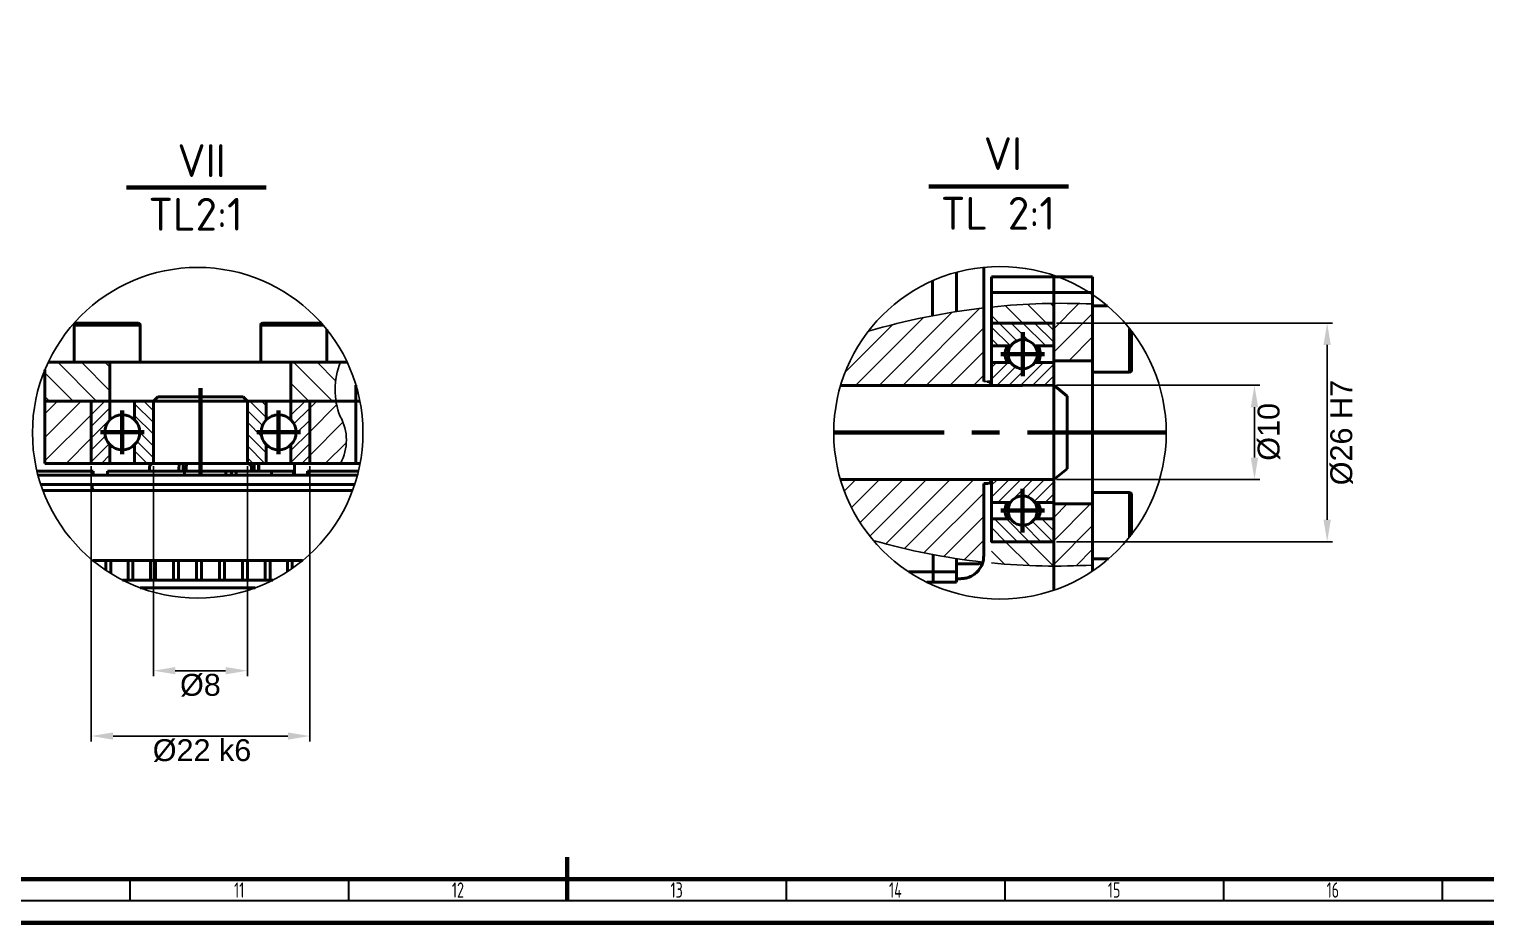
# Model space of a CAD drawing. Header units: millimetres. Extents: x -253 to 12701, y 1223 to 2077.
# Drawn here: x 223 to 556.1, y 1235.8 to 1440 of the extents above; entities that cross this region are included whole.
import ezdxf

# ---------------------------------------------------------------- set-up
doc = ezdxf.new("R2010")
doc.units = ezdxf.units.MM
doc.linetypes.add('ACAD_ISO02W100', pattern=[15, 12, -3])
doc.linetypes.add('CENTER', pattern=[50.8, 31.75, -6.35, 6.35, -6.35])
for name, color, linetype, lineweight in [('0.3mm', 240, 'Continuous', 30), ('0.7mm', 7, 'Continuous', 70), ('Chu', 241, 'Continuous', 35), ('Net 0.35', 20, 'Continuous', 35), ('Net 0.7', 7, 'Continuous', 70), ('NET DAM', 7, 'Continuous', 50), ('Net Duc', 7, 'ACAD_ISO02W100', 70), ('NET MANH', 10, 'Continuous', 25)]:
    doc.layers.add(name, color=color, linetype=linetype, lineweight=lineweight)
doc.styles.add('F10', font='kythuat2.shx', dxfattribs={"height": 15, "bigfont": 'vn.shx'})
doc.styles.add('SLDTEXTSTYLE1', font='TXT', dxfattribs={"width": 0.7})
doc.styles.get("Standard").update_dxf_attribs({"font": 'arial.ttf'})
doc.dimstyles.new('ISO-25', dxfattribs={"dimtxt": 2.5, "dimasz": 5, "dimexe": 1.25, "dimexo": 0.625, "dimtad": 2, "dimdec": 0, "dimtxsty": 'Standard', "dimcen": 2.5, "dimadec": 0, "dimazin": 0, "dimtfac": 1, "dimtdec": 0, "dimtmove": 0, "dimatfit": 3, "dimfxl": 1, "dimarcsym": 0})
pattern_1 = [(45, (-7878.404, -3332.5414), (-2.6940768, 2.6940768), [])]

# ---------------------------------------------------------------- blocks, each defined once
blk = doc.blocks.new('*D148')
at = {"layer": 'Defpoints', "color": 0, "transparency": 16777216}
for p in [(457.27, 1358.58), (503.15, 1358.58), (457.27, 1337.07)]:
    blk.add_point(p, dxfattribs=at)
at = {"layer": 'NET MANH', "color": 0, "lineweight": -2, "transparency": 16777216}
for p, q in [((457.89, 1358.58), (504.4, 1358.58)), ((503.15, 1342.07), (503.15, 1353.58)), ((457.89, 1337.07), (504.4, 1337.07))]:
    blk.add_line(p, q, dxfattribs=at)
at = {"layer": 'NET MANH', "color": 0, "transparency": 16777216}
for points in [[(502.32, 1353.58), (503.99, 1353.58), (503.15, 1358.58)], [(502.32, 1342.07), (503.99, 1342.07), (503.15, 1337.07)]]:
    blk.add_solid(points, dxfattribs=at)
at = {"layer": 'NET MANH', "color": 0, "transparency": 16777216, "insert": (506.47, 1347.94), "char_height": 2.5, "attachment_point": 5, "rotation": 90}
blk.add_mtext('{\\H2x;Ø10}', dxfattribs=at)
blk = doc.blocks.new('*D149')
at = {"layer": 'Defpoints', "color": 0, "transparency": 16777216}
for p in [(457.27, 1372.8), (519.77, 1372.8), (457.27, 1322.85)]:
    blk.add_point(p, dxfattribs=at)
at = {"layer": 'NET MANH', "color": 0, "lineweight": -2, "transparency": 16777216}
for p, q in [((457.89, 1372.8), (521.02, 1372.8)), ((519.77, 1327.85), (519.77, 1367.8)), ((457.89, 1322.85), (521.02, 1322.85))]:
    blk.add_line(p, q, dxfattribs=at)
at = {"layer": 'NET MANH', "color": 0, "transparency": 16777216}
for points in [[(518.94, 1367.8), (520.6, 1367.8), (519.77, 1372.8)], [(518.94, 1327.85), (520.6, 1327.85), (519.77, 1322.85)]]:
    blk.add_solid(points, dxfattribs=at)
at = {"layer": 'NET MANH', "color": 0, "transparency": 16777216, "insert": (523.09, 1347.77), "char_height": 2.5, "attachment_point": 5, "rotation": 90}
blk.add_mtext('{\\H2x;Ø26 H7}', dxfattribs=at)
blk = doc.blocks.new('*D150')
at = {"layer": '0.3mm', "color": 0, "lineweight": -2, "transparency": 16777216}
for p, q in [((251.44, 1340.12), (251.44, 1292.12)), ((272.95, 1340.12), (272.95, 1292.12)), ((256.44, 1293.37), (267.95, 1293.37))]:
    blk.add_line(p, q, dxfattribs=at)
at = {"layer": '0.3mm', "color": 0, "transparency": 16777216}
for points in [[(256.44, 1294.2), (256.44, 1292.54), (251.44, 1293.37)], [(267.95, 1294.2), (267.95, 1292.54), (272.95, 1293.37)]]:
    blk.add_solid(points, dxfattribs=at)
at = {"layer": 'Defpoints', "color": 0, "transparency": 16777216}
for p in [(251.44, 1340.74), (272.95, 1340.74), (272.95, 1293.37)]:
    blk.add_point(p, dxfattribs=at)
at = {"layer": '0.3mm', "color": 0, "transparency": 16777216, "insert": (262.2, 1290.05), "char_height": 2.5, "attachment_point": 5}
blk.add_mtext('{\\H2x;Ø8}', dxfattribs=at)
blk = doc.blocks.new('*D151')
at = {"layer": '0.3mm', "color": 0, "lineweight": -2, "transparency": 16777216}
for p, q in [((237.22, 1340.12), (237.22, 1277.19)), ((287.18, 1340.12), (287.18, 1277.19)), ((242.22, 1278.44), (282.18, 1278.44))]:
    blk.add_line(p, q, dxfattribs=at)
at = {"layer": '0.3mm', "color": 0, "transparency": 16777216}
for points in [[(242.22, 1279.27), (242.22, 1277.61), (237.22, 1278.44)], [(282.18, 1279.27), (282.18, 1277.61), (287.18, 1278.44)]]:
    blk.add_solid(points, dxfattribs=at)
at = {"layer": 'Defpoints', "color": 0, "transparency": 16777216}
for p in [(237.22, 1340.74), (287.18, 1340.74), (287.18, 1278.44)]:
    blk.add_point(p, dxfattribs=at)
at = {"layer": '0.3mm', "color": 0, "transparency": 16777216, "insert": (262.56, 1275.12), "char_height": 2.5, "attachment_point": 5}
blk.add_mtext('{\\H2x;Ø22 k6}', dxfattribs=at)

msp = doc.modelspace()

# ---------------------------------------------------------------- hatches: boundary and pattern name
at = {"layer": 'NET MANH', "transparency": 33554687}
h = msp.add_hatch(dxfattribs=at)
h.set_pattern_fill('ANSI31', color=256, scale=1.2)
h.set_pattern_definition(pattern_1)
edge = h.paths.add_edge_path()
edge.add_arc((444.98, 1347.73), 38, 142.3497, 163.4419)
edge.add_line((408.56, 1358.55), (443.05, 1358.53))
edge.add_arc((442.16, 1358.58), 0.889, 356.5944, 450)
edge.add_line((442.16, 1359.47), (441.27, 1359.47))
edge.add_line((441.27, 1359.47), (441.27, 1361.62))
edge.add_line((441.27, 1361.62), (441.27, 1367.03))
edge.add_line((441.27, 1367.03), (441.27, 1376.27))
edge.add_arc((460.54, 1213.18), 164.23, 96.7402, 106.1387)
edge = h.paths.add_edge_path()
edge.add_arc((444.98, 1347.73), 38, 196.2858, 220.2995)
edge.add_arc((457.65, 1467.85), 150.58, 253.9421, 263.6801)
edge.add_line((441.08, 1318.19), (441.08, 1318.19))
edge.add_line((441.08, 1318.19), (441.08, 1318.2))
edge.add_line((441.08, 1318.2), (441.08, 1318.2))
edge.add_line((441.08, 1318.2), (441.08, 1318.21))
edge.add_line((441.08, 1318.21), (441.08, 1318.21))
edge.add_line((441.08, 1318.21), (441.09, 1318.22))
edge.add_line((441.09, 1318.22), (441.09, 1318.23))
edge.add_line((441.09, 1318.23), (441.09, 1318.23))
edge.add_line((441.09, 1318.23), (441.09, 1318.24))
edge.add_line((441.09, 1318.24), (441.09, 1318.24))
edge.add_line((441.09, 1318.24), (441.09, 1318.25))
edge.add_line((441.09, 1318.25), (441.09, 1318.25))
edge.add_line((441.09, 1318.25), (441.1, 1318.26))
edge.add_line((441.1, 1318.26), (441.1, 1318.26))
edge.add_line((441.1, 1318.26), (441.1, 1318.27))
edge.add_line((441.1, 1318.27), (441.1, 1318.27))
edge.add_line((441.1, 1318.27), (441.1, 1318.28))
edge.add_line((441.1, 1318.28), (441.1, 1318.28))
edge.add_line((441.1, 1318.28), (441.1, 1318.29))
edge.add_line((441.1, 1318.29), (441.1, 1318.29))
edge.add_line((441.1, 1318.29), (441.11, 1318.3))
edge.add_line((441.11, 1318.3), (441.11, 1318.31))
edge.add_line((441.11, 1318.31), (441.11, 1318.31))
edge.add_line((441.11, 1318.31), (441.11, 1318.32))
edge.add_line((441.11, 1318.32), (441.11, 1318.32))
edge.add_line((441.11, 1318.32), (441.11, 1318.33))
edge.add_line((441.11, 1318.33), (441.11, 1318.33))
edge.add_line((441.11, 1318.33), (441.12, 1318.34))
edge.add_line((441.12, 1318.34), (441.12, 1318.34))
edge.add_line((441.12, 1318.34), (441.12, 1318.35))
edge.add_line((441.12, 1318.35), (441.12, 1318.35))
edge.add_line((441.12, 1318.35), (441.12, 1318.36))
edge.add_line((441.12, 1318.36), (441.12, 1318.36))
edge.add_line((441.12, 1318.36), (441.12, 1318.37))
edge.add_line((441.12, 1318.37), (441.12, 1318.38))
edge.add_line((441.12, 1318.38), (441.12, 1318.38))
edge.add_line((441.12, 1318.38), (441.13, 1318.39))
edge.add_line((441.13, 1318.39), (441.13, 1318.39))
edge.add_line((441.13, 1318.39), (441.13, 1318.4))
edge.add_line((441.13, 1318.4), (441.13, 1318.4))
edge.add_line((441.13, 1318.4), (441.13, 1318.41))
edge.add_line((441.13, 1318.41), (441.13, 1318.41))
edge.add_line((441.13, 1318.41), (441.13, 1318.42))
edge.add_line((441.13, 1318.42), (441.13, 1318.42))
edge.add_line((441.13, 1318.42), (441.14, 1318.43))
edge.add_line((441.14, 1318.43), (441.14, 1318.43))
edge.add_line((441.14, 1318.43), (441.14, 1318.44))
edge.add_line((441.14, 1318.44), (441.14, 1318.45))
edge.add_line((441.14, 1318.45), (441.14, 1318.45))
edge.add_line((441.14, 1318.45), (441.14, 1318.46))
edge.add_line((441.14, 1318.46), (441.14, 1318.46))
edge.add_line((441.14, 1318.46), (441.14, 1318.47))
edge.add_line((441.14, 1318.47), (441.14, 1318.47))
edge.add_line((441.14, 1318.47), (441.15, 1318.48))
edge.add_line((441.15, 1318.48), (441.15, 1318.48))
edge.add_line((441.15, 1318.48), (441.15, 1318.49))
edge.add_line((441.15, 1318.49), (441.15, 1318.49))
edge.add_line((441.15, 1318.49), (441.15, 1318.5))
edge.add_line((441.15, 1318.5), (441.15, 1318.5))
edge.add_line((441.15, 1318.5), (441.15, 1318.51))
edge.add_line((441.15, 1318.51), (441.15, 1318.52))
edge.add_line((441.15, 1318.52), (441.15, 1318.52))
edge.add_line((441.15, 1318.52), (441.15, 1318.53))
edge.add_line((441.15, 1318.53), (441.16, 1318.53))
edge.add_line((441.16, 1318.53), (441.16, 1318.54))
edge.add_line((441.16, 1318.54), (441.16, 1318.54))
edge.add_line((441.16, 1318.54), (441.16, 1318.55))
edge.add_line((441.16, 1318.55), (441.16, 1318.55))
edge.add_line((441.16, 1318.55), (441.16, 1318.56))
edge.add_line((441.16, 1318.56), (441.16, 1318.56))
edge.add_line((441.16, 1318.56), (441.16, 1318.57))
edge.add_line((441.16, 1318.57), (441.16, 1318.57))
edge.add_line((441.16, 1318.57), (441.16, 1318.58))
edge.add_line((441.16, 1318.58), (441.17, 1318.59))
edge.add_line((441.17, 1318.59), (441.17, 1318.59))
edge.add_line((441.17, 1318.59), (441.17, 1318.6))
edge.add_line((441.17, 1318.6), (441.17, 1318.6))
edge.add_line((441.17, 1318.6), (441.17, 1318.61))
edge.add_line((441.17, 1318.61), (441.17, 1318.61))
edge.add_line((441.17, 1318.61), (441.17, 1318.62))
edge.add_line((441.17, 1318.62), (441.17, 1318.62))
edge.add_line((441.17, 1318.62), (441.17, 1318.63))
edge.add_line((441.17, 1318.63), (441.17, 1318.63))
edge.add_line((441.17, 1318.63), (441.17, 1318.64))
edge.add_line((441.17, 1318.64), (441.18, 1318.65))
edge.add_line((441.18, 1318.65), (441.18, 1318.65))
edge.add_line((441.18, 1318.65), (441.18, 1318.66))
edge.add_line((441.18, 1318.66), (441.18, 1318.66))
edge.add_line((441.18, 1318.66), (441.18, 1318.67))
edge.add_line((441.18, 1318.67), (441.18, 1318.67))
edge.add_line((441.18, 1318.67), (441.18, 1318.68))
edge.add_line((441.18, 1318.68), (441.18, 1318.68))
edge.add_line((441.18, 1318.68), (441.18, 1318.69))
edge.add_line((441.18, 1318.69), (441.18, 1318.69))
edge.add_line((441.18, 1318.69), (441.18, 1318.7))
edge.add_line((441.18, 1318.7), (441.19, 1318.71))
edge.add_line((441.19, 1318.71), (441.19, 1318.71))
edge.add_line((441.19, 1318.71), (441.19, 1318.72))
edge.add_line((441.19, 1318.72), (441.19, 1318.72))
edge.add_line((441.19, 1318.72), (441.19, 1318.73))
edge.add_line((441.19, 1318.73), (441.19, 1318.73))
edge.add_line((441.19, 1318.73), (441.19, 1318.74))
edge.add_line((441.19, 1318.74), (441.19, 1318.74))
edge.add_line((441.19, 1318.74), (441.19, 1318.75))
edge.add_line((441.19, 1318.75), (441.19, 1318.75))
edge.add_line((441.19, 1318.75), (441.19, 1318.76))
edge.add_line((441.19, 1318.76), (441.19, 1318.77))
edge.add_line((441.19, 1318.77), (441.19, 1318.77))
edge.add_line((441.19, 1318.77), (441.2, 1318.78))
edge.add_line((441.2, 1318.78), (441.2, 1318.78))
edge.add_line((441.2, 1318.78), (441.2, 1318.79))
edge.add_line((441.2, 1318.79), (441.2, 1318.79))
edge.add_line((441.2, 1318.79), (441.2, 1318.8))
edge.add_line((441.2, 1318.8), (441.2, 1318.8))
edge.add_line((441.2, 1318.8), (441.2, 1318.81))
edge.add_line((441.2, 1318.81), (441.2, 1318.81))
edge.add_line((441.2, 1318.81), (441.2, 1318.82))
edge.add_line((441.2, 1318.82), (441.2, 1318.83))
edge.add_line((441.2, 1318.83), (441.2, 1318.83))
edge.add_line((441.2, 1318.83), (441.2, 1318.84))
edge.add_line((441.2, 1318.84), (441.2, 1318.84))
edge.add_line((441.2, 1318.84), (441.2, 1318.85))
edge.add_line((441.2, 1318.85), (441.21, 1318.85))
edge.add_line((441.21, 1318.85), (441.21, 1318.86))
edge.add_line((441.21, 1318.86), (441.21, 1318.86))
edge.add_line((441.21, 1318.86), (441.21, 1318.87))
edge.add_line((441.21, 1318.87), (441.21, 1318.87))
edge.add_line((441.21, 1318.87), (441.21, 1318.88))
edge.add_line((441.21, 1318.88), (441.21, 1318.89))
edge.add_line((441.21, 1318.89), (441.21, 1318.89))
edge.add_line((441.21, 1318.89), (441.21, 1318.9))
edge.add_line((441.21, 1318.9), (441.21, 1318.9))
edge.add_line((441.21, 1318.9), (441.21, 1318.91))
edge.add_line((441.21, 1318.91), (441.21, 1318.91))
edge.add_line((441.21, 1318.91), (441.21, 1318.92))
edge.add_line((441.21, 1318.92), (441.21, 1318.92))
edge.add_line((441.21, 1318.92), (441.21, 1318.93))
edge.add_line((441.21, 1318.93), (441.22, 1318.93))
edge.add_line((441.22, 1318.93), (441.22, 1318.94))
edge.add_line((441.22, 1318.94), (441.22, 1318.95))
edge.add_line((441.22, 1318.95), (441.22, 1318.95))
edge.add_line((441.22, 1318.95), (441.22, 1318.96))
edge.add_line((441.22, 1318.96), (441.22, 1318.96))
edge.add_line((441.22, 1318.96), (441.22, 1318.97))
edge.add_line((441.22, 1318.97), (441.22, 1318.97))
edge.add_line((441.22, 1318.97), (441.22, 1318.98))
edge.add_line((441.22, 1318.98), (441.22, 1318.98))
edge.add_line((441.22, 1318.98), (441.22, 1318.99))
edge.add_line((441.22, 1318.99), (441.22, 1318.99))
edge.add_line((441.22, 1318.99), (441.22, 1319))
edge.add_line((441.22, 1319), (441.22, 1319.01))
edge.add_line((441.22, 1319.01), (441.22, 1319.01))
edge.add_line((441.22, 1319.01), (441.22, 1319.02))
edge.add_line((441.22, 1319.02), (441.22, 1319.02))
edge.add_line((441.22, 1319.02), (441.23, 1319.03))
edge.add_line((441.23, 1319.03), (441.23, 1319.03))
edge.add_line((441.23, 1319.03), (441.23, 1319.04))
edge.add_line((441.23, 1319.04), (441.23, 1319.04))
edge.add_line((441.23, 1319.04), (441.23, 1319.05))
edge.add_line((441.23, 1319.05), (441.23, 1319.06))
edge.add_line((441.23, 1319.06), (441.23, 1319.06))
edge.add_line((441.23, 1319.06), (441.23, 1319.07))
edge.add_line((441.23, 1319.07), (441.23, 1319.07))
edge.add_line((441.23, 1319.07), (441.23, 1319.08))
edge.add_line((441.23, 1319.08), (441.23, 1319.08))
edge.add_line((441.23, 1319.08), (441.23, 1319.09))
edge.add_line((441.23, 1319.09), (441.23, 1319.09))
edge.add_line((441.23, 1319.09), (441.23, 1319.1))
edge.add_line((441.23, 1319.1), (441.23, 1319.1))
edge.add_line((441.23, 1319.1), (441.23, 1319.11))
edge.add_line((441.23, 1319.11), (441.23, 1319.12))
edge.add_line((441.23, 1319.12), (441.23, 1319.12))
edge.add_line((441.23, 1319.12), (441.23, 1319.13))
edge.add_line((441.23, 1319.13), (441.24, 1319.13))
edge.add_line((441.24, 1319.13), (441.24, 1319.14))
edge.add_line((441.24, 1319.14), (441.24, 1319.14))
edge.add_line((441.24, 1319.14), (441.24, 1319.15))
edge.add_line((441.24, 1319.15), (441.24, 1319.15))
edge.add_line((441.24, 1319.15), (441.24, 1319.16))
edge.add_line((441.24, 1319.16), (441.24, 1319.17))
edge.add_line((441.24, 1319.17), (441.24, 1319.17))
edge.add_line((441.24, 1319.17), (441.24, 1319.18))
edge.add_line((441.24, 1319.18), (441.24, 1319.18))
edge.add_line((441.24, 1319.18), (441.24, 1319.19))
edge.add_line((441.24, 1319.19), (441.24, 1319.19))
edge.add_line((441.24, 1319.19), (441.24, 1319.2))
edge.add_line((441.24, 1319.2), (441.24, 1319.2))
edge.add_line((441.24, 1319.2), (441.24, 1319.21))
edge.add_line((441.24, 1319.21), (441.24, 1319.21))
edge.add_line((441.24, 1319.21), (441.24, 1319.22))
edge.add_line((441.24, 1319.22), (441.24, 1319.23))
edge.add_line((441.24, 1319.23), (441.24, 1319.23))
edge.add_line((441.24, 1319.23), (441.24, 1319.24))
edge.add_line((441.24, 1319.24), (441.24, 1319.24))
edge.add_line((441.24, 1319.24), (441.25, 1319.25))
edge.add_line((441.25, 1319.25), (441.25, 1319.25))
edge.add_line((441.25, 1319.25), (441.25, 1319.26))
edge.add_line((441.25, 1319.26), (441.25, 1319.26))
edge.add_line((441.25, 1319.26), (441.25, 1319.27))
edge.add_line((441.25, 1319.27), (441.25, 1319.28))
edge.add_line((441.25, 1319.28), (441.25, 1319.28))
edge.add_line((441.25, 1319.28), (441.25, 1319.29))
edge.add_line((441.25, 1319.29), (441.25, 1319.29))
edge.add_line((441.25, 1319.29), (441.25, 1319.3))
edge.add_line((441.25, 1319.3), (441.25, 1319.3))
edge.add_line((441.25, 1319.3), (441.25, 1319.31))
edge.add_line((441.25, 1319.31), (441.25, 1319.31))
edge.add_line((441.25, 1319.31), (441.25, 1319.32))
edge.add_line((441.25, 1319.32), (441.25, 1319.32))
edge.add_line((441.25, 1319.32), (441.25, 1319.33))
edge.add_line((441.25, 1319.33), (441.25, 1319.34))
edge.add_line((441.25, 1319.34), (441.25, 1319.34))
edge.add_line((441.25, 1319.34), (441.25, 1319.35))
edge.add_line((441.25, 1319.35), (441.25, 1319.35))
edge.add_line((441.25, 1319.35), (441.25, 1319.36))
edge.add_line((441.25, 1319.36), (441.25, 1319.36))
edge.add_line((441.25, 1319.36), (441.25, 1319.37))
edge.add_line((441.25, 1319.37), (441.25, 1319.37))
edge.add_line((441.25, 1319.37), (441.26, 1319.38))
edge.add_line((441.26, 1319.38), (441.26, 1319.39))
edge.add_line((441.26, 1319.39), (441.26, 1319.39))
edge.add_line((441.26, 1319.39), (441.26, 1319.4))
edge.add_line((441.26, 1319.4), (441.26, 1319.4))
edge.add_line((441.26, 1319.4), (441.26, 1319.41))
edge.add_line((441.26, 1319.41), (441.26, 1319.41))
edge.add_line((441.26, 1319.41), (441.26, 1319.42))
edge.add_line((441.26, 1319.42), (441.26, 1319.42))
edge.add_line((441.26, 1319.42), (441.26, 1319.43))
edge.add_line((441.26, 1319.43), (441.26, 1319.44))
edge.add_line((441.26, 1319.44), (441.26, 1319.44))
edge.add_line((441.26, 1319.44), (441.26, 1319.45))
edge.add_line((441.26, 1319.45), (441.26, 1319.45))
edge.add_line((441.26, 1319.45), (441.26, 1319.46))
edge.add_line((441.26, 1319.46), (441.26, 1319.46))
edge.add_line((441.26, 1319.46), (441.26, 1319.47))
edge.add_line((441.26, 1319.47), (441.26, 1319.47))
edge.add_line((441.26, 1319.47), (441.26, 1319.48))
edge.add_line((441.26, 1319.48), (441.26, 1319.48))
edge.add_line((441.26, 1319.48), (441.26, 1319.49))
edge.add_line((441.26, 1319.49), (441.26, 1319.5))
edge.add_line((441.26, 1319.5), (441.26, 1319.5))
edge.add_line((441.26, 1319.5), (441.26, 1319.51))
edge.add_line((441.26, 1319.51), (441.26, 1319.51))
edge.add_line((441.26, 1319.51), (441.27, 1319.52))
edge.add_line((441.27, 1319.52), (441.27, 1319.52))
edge.add_line((441.27, 1319.52), (441.27, 1319.53))
edge.add_line((441.27, 1319.53), (441.27, 1319.53))
edge.add_line((441.27, 1319.53), (441.27, 1319.54))
edge.add_line((441.27, 1319.54), (441.27, 1319.55))
edge.add_line((441.27, 1319.55), (441.27, 1319.55))
edge.add_line((441.27, 1319.55), (441.27, 1319.56))
edge.add_line((441.27, 1319.56), (441.27, 1319.56))
edge.add_line((441.27, 1319.56), (441.27, 1319.57))
edge.add_line((441.27, 1319.57), (441.27, 1319.57))
edge.add_line((441.27, 1319.57), (441.27, 1319.58))
edge.add_line((441.27, 1319.58), (441.27, 1319.58))
edge.add_line((441.27, 1319.58), (441.27, 1328.28))
edge.add_line((441.27, 1328.28), (441.27, 1336.18))
edge.add_line((441.27, 1336.18), (442.16, 1336.18))
edge.add_arc((442.16, 1337.07), 0.889, 270, 360)
edge.add_line((443.05, 1337.07), (408.51, 1337.07))
h = msp.add_hatch(dxfattribs=at)
h.set_pattern_fill('ANSI31', color=256, scale=1.2, angle=90)
h.set_pattern_definition([(135, (-7878.404, -3332.5414), (-2.6940768, -2.6940768), [])])
h.paths.add_polyline_path([(457.27, 1377.3, 0.022444), (443.05, 1376.47), (443.05, 1372.8), (457.27, 1372.8)])
h.paths.add_polyline_path([(457.27, 1322.85), (443.05, 1322.85), (443.05, 1317.98, 0.023655), (457.27, 1317.27)])
h = msp.add_hatch(dxfattribs=at)
h.set_pattern_fill('ANSI31', color=256, scale=1.2)
h.set_pattern_definition(pattern_1)
h.paths.add_polyline_path([(457.27, 1364.19), (466.16, 1364.19), (466.16, 1377.17, 0.014001), (457.27, 1377.3)])
h.paths.add_polyline_path([(457.27, 1317.27, 0.014766), (466.16, 1317.51), (466.16, 1331.46), (457.27, 1331.46)])
h = msp.add_hatch(dxfattribs=at)
h.set_pattern_fill('ANSI31', color=256, scale=0.6, angle=90)
h.set_pattern_definition([(135, (-7878.4041, -3332.5414), (-1.3470384, -1.3470384), [])])
h.paths.add_polyline_path([(457.27, 1322.85), (457.27, 1328.06), (452.92, 1328.06, -0.529579), (447.4, 1328.06), (443.06, 1328.06), (443.05, 1322.85)])
h.paths.add_polyline_path([(443.05, 1372.8), (443.05, 1367.57), (447.42, 1367.57, -0.529579), (452.94, 1367.57), (457.27, 1367.57), (457.27, 1372.8)])
h = msp.add_hatch(dxfattribs=at)
h.set_pattern_fill('ANSI31', color=256, scale=1.2, angle=90)
h.set_pattern_definition([(135, (-7101.967, -2813.697), (-2.6940768, -2.6940768), [])])
h.paths.add_polyline_path([(241.5, 1363.85), (230.2, 1363.85), (226.64, 1363.85), (226.64, 1354.96), (230.2, 1354.96), (241.5, 1354.96)])
h.paths.add_polyline_path([(294.2, 1363.85), (282.89, 1363.85), (282.89, 1354.96), (293.18, 1354.96, -0.138117)])
h = msp.add_hatch(dxfattribs=at)
h.set_pattern_fill('ANSI31', color=256, scale=0.6)
h.set_pattern_definition([(45, (-7878.4041, -3332.5414), (-1.3470384, 1.3470384), [])])
h.paths.add_polyline_path([(447.42, 1363.81), (443.05, 1363.81), (443.05, 1358.53), (450.12, 1358.52), (457.27, 1358.58), (457.27, 1363.81), (452.94, 1363.81, -0.529579)])
h.paths.add_polyline_path([(443.05, 1337.07), (443.05, 1331.81), (447.4, 1331.81, -0.529579), (452.92, 1331.81), (457.27, 1331.81), (457.27, 1337.07)])
h = msp.add_hatch(dxfattribs=at)
h.set_pattern_fill('ANSI31', color=256, scale=1.2)
h.set_pattern_definition([(45, (-7101.967, -2813.697), (-2.6940768, 2.6940768), [])])
h.paths.add_polyline_path([(226.64, 1340.74), (230.2, 1340.74), (237.22, 1340.74), (237.22, 1354.96), (230.2, 1354.96), (226.64, 1354.96)])
h.paths.add_polyline_path([(294.16, 1351.46, -0.055248), (293.18, 1354.96), (287.18, 1354.96), (287.18, 1340.74), (294.2, 1340.74, 0.259096)])
h = msp.add_hatch(dxfattribs=at)
h.set_pattern_fill('ANSI31', color=256, scale=0.6)
h.set_pattern_definition([(45, (-7101.967, -2813.6968), (-1.3470384, 1.3470384), [])])
h.paths.add_polyline_path([(237.22, 1354.96), (237.22, 1340.74), (241.5, 1340.74), (241.5, 1345.02, -0.198912), (240.33, 1347.85, -0.198912), (241.5, 1350.68), (241.5, 1354.96)])
h.paths.add_polyline_path([(282.89, 1350.68, -0.198912), (284.06, 1347.85, -0.198912), (282.89, 1345.02), (282.89, 1340.74), (287.18, 1340.74), (287.18, 1354.96), (282.89, 1354.96)])
h = msp.add_hatch(dxfattribs=at)
h.set_pattern_fill('ANSI31', color=256, scale=0.6, angle=90)
h.set_pattern_definition([(135, (-7101.967, -2813.6968), (-1.3470384, -1.3470384), [])])
h.paths.add_polyline_path([(251.44, 1354.96), (247.16, 1354.96), (247.16, 1350.68, -0.198912), (248.33, 1347.85, -0.198912), (247.16, 1345.02), (247.16, 1340.74), (251.44, 1340.74)])
h.paths.add_polyline_path([(272.95, 1340.74), (277.24, 1340.74), (277.24, 1345.02, -0.198912), (276.06, 1347.85, -0.198912), (277.24, 1350.68), (277.24, 1354.96), (272.95, 1354.96)])

# ---------------------------------------------------------------- linework, layer by layer
at = {"layer": '0.7mm', "lineweight": 70}
for p, q in [((245.3, 1403.78), (277.21, 1403.78)), ((428.71, 1404), (460.62, 1404))]:
    msp.add_line(p, q, dxfattribs=at)
at = {"layer": 'Net 0.35', "linetype": 'Continuous', "lineweight": 35}
for p, q in [((246.07, 1245.76), (246.07, 1240.76)), ((296.07, 1245.76), (296.07, 1240.76)), ((396.07, 1245.76), (396.07, 1240.76)), ((446.07, 1245.76), (446.07, 1240.76)), ((496.07, 1245.76), (496.07, 1240.76)), ((546.07, 1245.76), (546.07, 1240.76)), ((930.57, 1240.76), (-238.43, 1240.76))]:
    msp.add_line(p, q, dxfattribs=at)
at = {"layer": 'Net 0.7', "linetype": 'Continuous', "lineweight": 70}
for p, q in [((346.07, 1240.76), (346.07, 1250.76)), ((925.57, 1245.76), (-233.43, 1245.76))]:
    msp.add_line(p, q, dxfattribs=at)
at = {"layer": 'Net 0.7'}
msp.add_lwpolyline([(-253.43, 1235.76), (935.57, 1235.76), (935.57, 2076.76), (-253.43, 2076.76)], close=True, dxfattribs=at)
at = {"layer": 'NET DAM', "color": 7}
for p, q in [((441.27, 1367.03), (441.27, 1385.54)), ((429.56, 1374.46), (429.57, 1382.46)), ((435.05, 1375.39), (435.05, 1384.4)), ((457.27, 1383.38), (443.05, 1383.38)), ((443.05, 1379.82), (443.05, 1383.38)), ((466.16, 1383.38), (457.27, 1383.38)), ((457.27, 1383.38), (457.27, 1379.82)), ((466.16, 1379.82), (466.16, 1383.38)), ((443.05, 1379.82), (443.05, 1358.58)), ((457.27, 1379.82), (443.05, 1379.82)), ((457.27, 1379.82), (466.16, 1379.82)), ((457.27, 1311.77), (457.27, 1379.82)), ((466.16, 1379.82), (466.16, 1316.18)), ((469.55, 1376.71), (466.16, 1376.71)), ((233.31, 1372.3), (233.31, 1363.85)), ((233.75, 1372.74), (241.44, 1372.74)), ((241.44, 1372.74), (247.98, 1372.74)), ((248.42, 1363.85), (248.42, 1372.3)), ((275.98, 1372.3), (275.98, 1363.85)), ((276.42, 1372.74), (284.1, 1372.74)), ((284.1, 1372.74), (289.89, 1372.74)), ((291.09, 1363.85), (291.09, 1371.31)), ((475.05, 1370.96), (475.05, 1362.05)), ((441.27, 1367.03), (441.27, 1361.62)), ((226.64, 1362.11), (226.64, 1354.96)), ((230.2, 1363.85), (227.41, 1363.85)), ((294.2, 1363.85), (230.2, 1363.85)), ((295.74, 1363.85), (294.2, 1363.85)), ((441.27, 1361.62), (441.27, 1359.47)), ((442.9, 1359.08), (443.05, 1359.21)), ((466.16, 1361.6), (474.6, 1361.6)), ((297.75, 1354.96), (297.75, 1358.61)), ((226.64, 1354.96), (230.2, 1354.96)), ((226.64, 1354.96), (226.64, 1340.74)), ((294.2, 1354.96), (230.2, 1354.96)), ((294.2, 1354.96), (297.75, 1354.96)), ((298.65, 1354.96), (297.75, 1354.96)), ((297.75, 1354.96), (297.75, 1340.74)), ((224.83, 1338.96), (237.7, 1338.96)), ((230.2, 1340.74), (226.64, 1340.74)), ((294.2, 1340.74), (230.2, 1340.74)), ((237.7, 1338.07), (237.7, 1338.96)), ((240.94, 1338.96), (240.94, 1338.07)), ((240.94, 1338.96), (258.54, 1338.96)), ((250.55, 1339.85), (250.55, 1338.96)), ((257.3, 1338.96), (257.3, 1339.85)), ((258.23, 1340.74), (258.23, 1338.96)), ((258.54, 1338.07), (258.54, 1338.96)), ((258.54, 1338.96), (268.02, 1338.96)), ((258.96, 1339.85), (258.96, 1338.96)), ((268.02, 1338.96), (269.27, 1338.96)), ((269.27, 1338.96), (270.37, 1338.96)), ((270.37, 1338.96), (278.41, 1338.96)), ((273.84, 1338.96), (273.84, 1339.85)), ((274.51, 1338.96), (274.51, 1340.74)), ((275.53, 1340.74), (275.53, 1338.96)), ((278.41, 1338.96), (278.48, 1338.96)), ((278.41, 1338.96), (283.46, 1338.96)), ((278.48, 1338.07), (278.48, 1338.96)), ((283.46, 1338.07), (283.46, 1338.96)), ((283.69, 1340.74), (283.69, 1338.07)), ((286.7, 1338.96), (286.7, 1338.07)), ((286.7, 1338.96), (298.32, 1338.96)), ((297.75, 1340.74), (294.2, 1340.74)), ((297.75, 1340.74), (298.7, 1340.74)), ((225.05, 1338.07), (298.1, 1338.07)), ((441.27, 1336.18), (442.16, 1336.18)), ((441.27, 1328.28), (441.27, 1336.18)), ((457.42, 1336.57), (457.27, 1336.44)), ((226.18, 1334.52), (296.97, 1334.52)), ((474.6, 1334.05), (466.16, 1334.05)), ((475.05, 1333.6), (475.05, 1332.94)), ((475.05, 1332.94), (475.05, 1324.49)), ((441.27, 1328.28), (441.27, 1319.58)), ((429.71, 1315.93), (429.71, 1319.89)), ((435.05, 1318.98), (435.05, 1315.93)), ((466.16, 1318.94), (469.78, 1318.94)), ((237.61, 1318.52), (285.54, 1318.52)), ((240.61, 1316.3), (240.61, 1318.52)), ((241.7, 1315.6), (241.7, 1318.52)), ((245.66, 1314.07), (245.66, 1318.52)), ((246.78, 1314.07), (246.78, 1318.52)), ((250.82, 1314.07), (250.82, 1318.52)), ((251.95, 1314.07), (251.95, 1318.52)), ((256.04, 1314.07), (256.04, 1318.52)), ((257.19, 1314.07), (257.19, 1318.52)), ((261.31, 1314.07), (261.31, 1318.52)), ((262.46, 1314.07), (262.46, 1318.52)), ((266.58, 1314.07), (266.58, 1318.52)), ((267.73, 1314.07), (267.73, 1318.52)), ((271.82, 1314.07), (271.82, 1318.52)), ((272.96, 1314.07), (272.96, 1318.52)), ((277, 1314.07), (277, 1318.52)), ((278.13, 1314.07), (278.13, 1318.52)), ((282.1, 1316.01), (282.1, 1318.52)), ((283.19, 1316.74), (283.19, 1318.52)), ((429.71, 1315.93), (424.17, 1315.93)), ((429.71, 1313.62), (429.71, 1315.93)), ((435.05, 1315.93), (429.71, 1315.93)), ((435.05, 1317.77), (440.11, 1317.77)), ((435.05, 1313.62), (435.05, 1315.93)), ((440.38, 1318.27), (440.38, 1318.03)), ((278.75, 1314.07), (244.4, 1314.07)), ((428.23, 1313.62), (429.71, 1313.62)), ((429.71, 1313.62), (435.05, 1313.62)), ((435.94, 1314.39), (435.05, 1314.39))]:
    msp.add_line(p, q, dxfattribs=at)
at = {"layer": 'NET DAM', "color": 8}
for p, q in [((241.47, 1372.3), (233.31, 1372.3)), ((248.42, 1372.3), (241.47, 1372.3)), ((284.14, 1372.3), (275.98, 1372.3)), ((290.27, 1372.3), (284.14, 1372.3)), ((474.6, 1361.6), (474.6, 1371.52)), ((268.02, 1338.96), (268.02, 1338.07)), ((269.27, 1338.96), (269.27, 1338.07)), ((270.37, 1338.96), (270.37, 1338.07)), ((275.44, 1338.96), (275.44, 1340.74)), ((278.41, 1338.96), (278.41, 1338.07)), ((237.39, 1335.94), (225.68, 1335.94)), ((297.47, 1335.94), (237.39, 1335.94)), ((474.6, 1333.34), (474.6, 1334.05)), ((474.6, 1323.93), (474.6, 1333.34)), ((248.46, 1312.3), (274.7, 1312.3))]:
    msp.add_line(p, q, dxfattribs=at)
at = {"layer": 'NET DAM'}
for p, q in [((457.27, 1372.8), (443.05, 1372.8)), ((447.42, 1367.57), (443.05, 1367.57)), ((447.25, 1367.29), (446.53, 1367.29)), ((457.27, 1367.57), (452.94, 1367.57)), ((453.11, 1367.29), (453.83, 1367.29)), ((241.5, 1354.96), (241.5, 1363.85)), ((282.89, 1354.96), (282.89, 1363.85)), ((447.42, 1363.81), (443.05, 1363.81)), ((447.25, 1364.09), (446.53, 1364.09)), ((457.29, 1363.81), (452.94, 1363.81)), ((453.11, 1364.09), (453.83, 1364.09)), ((457.27, 1358.58), (457.27, 1364.19)), ((457.27, 1364.19), (466.16, 1364.19)), ((251.44, 1354.96), (252.43, 1355.95)), ((271.96, 1355.95), (252.43, 1355.95)), ((272.95, 1354.96), (271.96, 1355.95)), ((450.12, 1358.52), (408.56, 1358.55)), ((450.12, 1358.52), (457.27, 1358.58)), ((457.27, 1358.58), (460.3, 1356.13)), ((460.3, 1356.13), (460.3, 1339.51)), ((237.22, 1340.74), (237.22, 1354.96)), ((241.5, 1350.68), (241.5, 1354.96)), ((247.16, 1350.68), (247.16, 1354.96)), ((251.44, 1340.74), (251.44, 1354.96)), ((272.95, 1340.74), (272.95, 1354.96)), ((277.24, 1350.68), (277.24, 1354.96)), ((282.89, 1350.68), (282.89, 1354.96)), ((287.18, 1340.74), (287.18, 1354.96)), ((241.5, 1340.74), (241.5, 1345.02)), ((247.16, 1340.74), (247.16, 1345.02)), ((277.24, 1340.74), (277.24, 1345.02)), ((282.89, 1340.74), (282.89, 1345.02)), ((251.44, 1340.74), (237.22, 1340.74)), ((287.18, 1340.74), (272.95, 1340.74)), ((457.27, 1337.07), (460.3, 1339.51)), ((443.05, 1337.07), (408.51, 1337.07)), ((443.05, 1337.07), (457.27, 1337.07)), ((457.27, 1337.07), (443.05, 1337.07)), ((457.27, 1337.07), (457.27, 1331.46)), ((443.05, 1331.81), (447.4, 1331.81)), ((443.06, 1328.85), (443.05, 1322.85)), ((447.23, 1331.54), (446.51, 1331.54)), ((452.92, 1331.81), (457.27, 1331.81)), ((453.09, 1331.54), (453.81, 1331.54)), ((457.27, 1331.46), (466.16, 1331.46)), ((443.05, 1328.06), (447.4, 1328.06)), ((447.23, 1328.34), (446.51, 1328.34)), ((452.92, 1328.06), (457.27, 1328.06)), ((453.09, 1328.34), (453.81, 1328.34)), ((443.05, 1322.85), (457.27, 1322.85))]:
    msp.add_line(p, q, dxfattribs=at)
for points in [[(457.27, 1358.58), (457.27, 1372.8), (443.05, 1372.8), (443.05, 1358.58)], [(443.05, 1337.07), (443.05, 1322.85), (457.27, 1322.85), (457.27, 1337.07)]]:
    msp.add_lwpolyline(points, dxfattribs=at)
at = {"layer": 'NET DAM', "color": 7, "flags": 128}
msp.add_lwpolyline([(237.89, 1334.52), (237.79, 1334.55), (237.7, 1334.63), (237.61, 1334.76), (237.53, 1334.94), (237.47, 1335.15), (237.43, 1335.4), (237.4, 1335.66), (237.39, 1335.94)], dxfattribs=at)
at = {"layer": 'NET DAM'}
for centre, radius in [((450.18, 1365.69), 3.34), ((244.33, 1347.85), 4), ((280.06, 1347.85), 4), ((450.16, 1329.94), 3.34)]:
    msp.add_circle(centre, radius, dxfattribs=at)
at = {"layer": 'NET DAM', "color": 7}
for centre, radius, start, end in [((233.75, 1372.3), 0.444, 90, 180), ((247.98, 1372.3), 0.444, 0, 90), ((276.42, 1372.3), 0.444, 90, 180), ((474.6, 1362.05), 0.444, 270, 0), ((442.16, 1358.58), 0.889, 0, 90), ((251.44, 1339.85), 0.889, 90, 180), ((272.95, 1339.85), 0.889, 0, 90), ((442.16, 1337.07), 0.889, 270, 0), ((474.6, 1333.6), 0.444, 360, 90), ((440.11, 1318.03), 0.267, 270, 0)]:
    msp.add_arc(centre, radius, start, end, dxfattribs=at)
at = {"layer": 'NET DAM'}
for centre, start, end in [((449.78, 1365.69), 153.7831, 206.2169), ((450.58, 1365.69), 333.7831, 26.2169), ((449.76, 1329.94), 153.7831, 206.2169), ((450.56, 1329.94), 333.7831, 26.2169)]:
    msp.add_arc(centre, 3.62, start, end, dxfattribs=at)
at = {"layer": 'NET DAM', "color": 7}
for points, knots in [([(257.3, 1339.85), (257.3, 1339.95), (257.31, 1340.17), (257.36, 1340.41), (257.42, 1340.56), (257.47, 1340.66), (257.54, 1340.73), (257.58, 1340.74), (257.61, 1340.74)], [0, 0, 0, 0, 0.216443, 0.45472, 0.582706, 0.716246, 0.855344, 1, 1, 1, 1]), ([(259.27, 1340.74), (259.25, 1340.74), (259.2, 1340.73), (259.14, 1340.66), (259.08, 1340.56), (259.02, 1340.41), (258.97, 1340.17), (258.96, 1339.95), (258.96, 1339.85)], [0, 0, 0, 0, 0.1446555, 0.2837539, 0.4172944, 0.5452797, 0.7835573, 1, 1, 1, 1]), ([(441.27, 1319.58), (441.24, 1319.18), (441.19, 1318.41), (440.71, 1317.14), (439.95, 1316.06), (438.93, 1315.24), (437.98, 1314.75), (436.97, 1314.44), (436.28, 1314.4), (435.94, 1314.39)], [0, 0, 0, 0, 0.152932, 0.287413, 0.500322, 0.630885, 0.757477, 0.880403, 1, 1, 1, 1])]:
    msp.add_open_spline(points, degree=3, knots=knots, dxfattribs=at)
at = {"layer": 'Net Duc', "linetype": 'CENTER'}
for p, q in [((450.18, 1370.7), (450.18, 1360.68)), ((445.17, 1365.69), (455.19, 1365.69)), ((262.2, 1357.96), (262.2, 1337.74)), ((244.33, 1352.85), (244.33, 1342.85)), ((280.06, 1352.85), (280.06, 1342.85)), ((239.33, 1347.85), (249.33, 1347.85)), ((275.06, 1347.85), (285.06, 1347.85)), ((482.98, 1347.82), (406.98, 1347.82)), ((450.16, 1334.95), (450.16, 1324.93)), ((445.15, 1329.94), (455.17, 1329.94))]:
    msp.add_line(p, q, dxfattribs=at)
at = {"layer": 'NET MANH', "color": 7}
msp.add_line((442.16, 1359.47), (441.27, 1359.47), dxfattribs=at)
at = {"layer": 'NET MANH', "color": 8}
msp.add_line((442.16, 1358.73), (442.16, 1358.58), dxfattribs=at)
at = {"layer": 'NET MANH'}
for centre, radius in [((261.58, 1347.73), 37.78), ((444.98, 1347.73), 38)]:
    msp.add_circle(centre, radius, dxfattribs=at)
for centre, radius, start, end in [((460.54, 1213.18), 164.23, 96.7402, 106.1387), ((459.39, 1218.54), 158.77, 87.5577, 95.909), ((309.47, 1357.6), 16.5, 157.7536, 201.8576), ((284.53, 1346.06), 11.04, 331.1734, 29.2761), ((457.65, 1467.85), 150.58, 253.9421, 263.6801), ((457.65, 1467.85), 150.58, 264.4341, 273.2383)]:
    msp.add_arc(centre, radius, start, end, dxfattribs=at)

# ---------------------------------------------------------------- texts
at = {"layer": '0.7mm', "lineweight": 70, "char_height": 7.5, "attachment_point": 1, "style": 'F10'}
for s, insert, width in [('{\\fTCVN 7284|b0|i0|c0|p34;VII}', (256.94, 1413.68), 37.6692), ('{\\fTCVN 7284|b0|i0|c0|p34;VI}', (441.28, 1415.27), 37.6692), ('\\pxqc;{\\fTCVN 7284|b0|i0|c0|p34;TL2:1}', (234.35, 1401.41), 53.4815), ('\\pxqc;{\\fTCVN 7284|b0|i0|c0|p34;TL 2:1}', (417.76, 1401.63), 53.4815)]:
    msp.add_mtext(s, dxfattribs=dict(at, insert=insert, width=width))
at = {"layer": 'Chu', "char_height": 3.5, "attachment_point": 5, "style": 'SLDTEXTSTYLE1'}
for s, insert in [('{\\fTCVN 7284|b0|i0|c0|p34;11}', (271.07, 1243.26)), ('{\\fTCVN 7284|b0|i0|c0|p34;12}', (321.07, 1243.26)), ('{\\fTCVN 7284|b0|i0|c0|p34;13}', (371.07, 1243.26)), ('{\\fTCVN 7284|b0|i0|c0|p34;14}', (421.07, 1243.26)), ('{\\fTCVN 7284|b0|i0|c0|p34;15}', (471.07, 1243.26)), ('{\\fTCVN 7284|b0|i0|c0|p34;16}', (521.07, 1243.26))]:
    msp.add_mtext(s, dxfattribs=dict(at, insert=insert))

# ---------------------------------------------------------------- dimensions: what is measured, and where the dimension line sits
at = {"layer": '0.3mm'}
for base, p1, p2, text, picture, middle in [((287.18, 1278.44), (237.22, 1340.74), (287.18, 1340.74), '{\\H2x;Ø22 k6}', '*D151', (262.56, 1278.44)), ((272.95, 1293.37), (251.44, 1340.74), (272.95, 1340.74), '{\\H2x;Ø8}', '*D150', (262.2, 1293.37))]:
    dim = msp.add_linear_dim(base=base, p1=p1, p2=p2, text=text, dimstyle='ISO-25', dxfattribs=at)
    dim.commit()
    dim.dimension.update_dxf_attribs({"geometry": picture, "text_midpoint": middle, "dimtype": 160})
at = {"layer": 'NET MANH'}
for base, p1, p2, text, picture, middle in [((519.77, 1372.8), (457.27, 1322.85), (457.27, 1372.8), '{\\H2x;Ø26 H7}', '*D149', (519.77, 1347.77)), ((503.15, 1358.58), (457.27, 1337.07), (457.27, 1358.58), '{\\H2x;Ø10}', '*D148', (503.15, 1347.94))]:
    dim = msp.add_linear_dim(base=base, p1=p1, p2=p2, angle=90, text=text, dimstyle='ISO-25', dxfattribs=at)
    dim.commit()
    dim.dimension.update_dxf_attribs({"geometry": picture, "text_midpoint": middle, "dimtype": 160})

doc.saveas('drawing.dxf')
